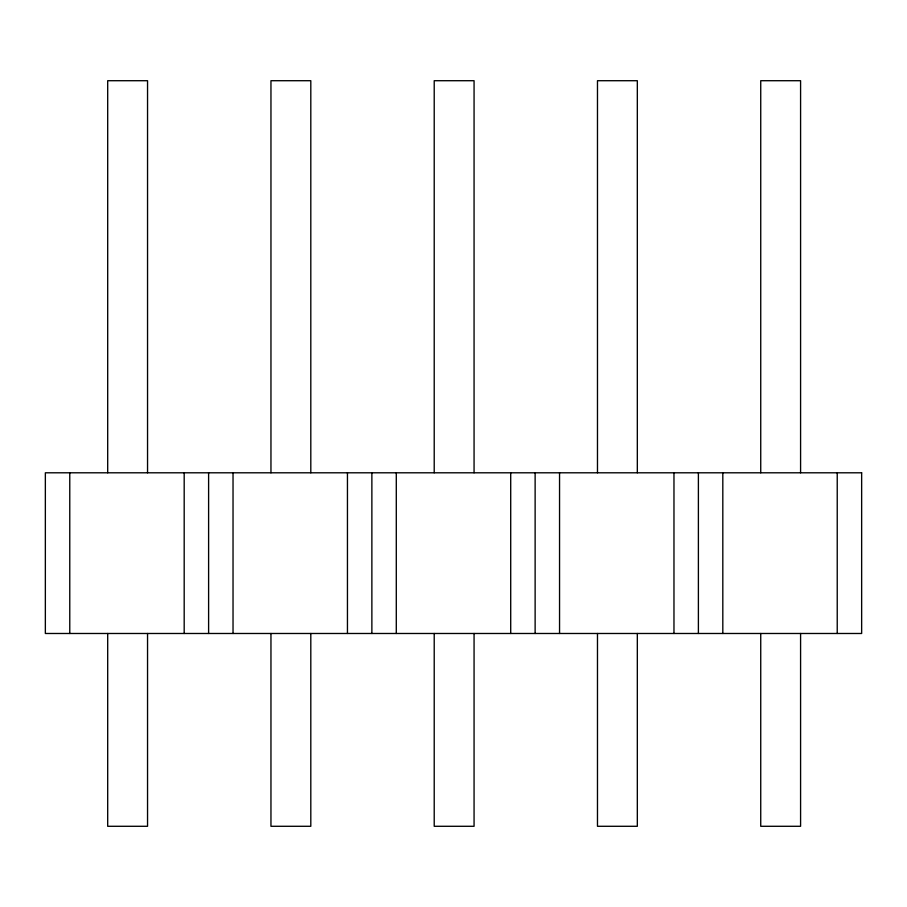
<?xml version="1.0" encoding="UTF-8"?>
<svg xmlns="http://www.w3.org/2000/svg" width="907" height="907" viewBox="0 0 907 907"><rect width="100%" height="100%" fill="white"/><g stroke="black" fill="none" stroke-linecap="round" stroke-linejoin="round"><path stroke-width="1.36" d="M837.229 472.796L837.229 633.483M800.586 472.796L800.586 80.712L760.735 80.712L760.735 472.796M800.586 633.483L800.586 826.288L760.735 826.288L760.735 633.483M722.811 472.796L722.811 633.483M698.39 472.796L698.39 633.483M673.969 472.796L673.969 633.483M637.326 472.796L637.326 80.712L597.475 80.712L597.475 472.796M637.326 633.483L637.326 826.288L597.475 826.288L597.475 633.483M559.551 472.796L559.551 633.483M535.13 472.796L535.13 633.483M510.709 472.796L510.709 633.483M474.066 472.796L474.066 80.712L434.215 80.712L434.215 472.796M474.066 633.483L474.066 826.288L434.215 826.288L434.215 633.483M396.291 472.796L396.291 633.483M371.87 472.796L371.87 633.483M347.449 472.796L347.449 633.483M310.806 472.796L310.806 80.712L270.955 80.712L270.955 472.796M310.806 633.483L310.806 826.288L270.955 826.288L270.955 633.483M233.031 472.796L233.031 633.483M208.61 472.796L208.61 633.483M184.189 472.796L184.189 633.483M147.546 472.796L147.546 80.712L107.695 80.712L107.695 472.796M147.546 633.483L147.546 826.288L107.695 826.288L107.695 633.483M69.771 472.796L69.771 633.483M861.65 472.796L45.35 472.796L45.35 633.483L861.65 633.483L861.65 472.796"/></g></svg>
